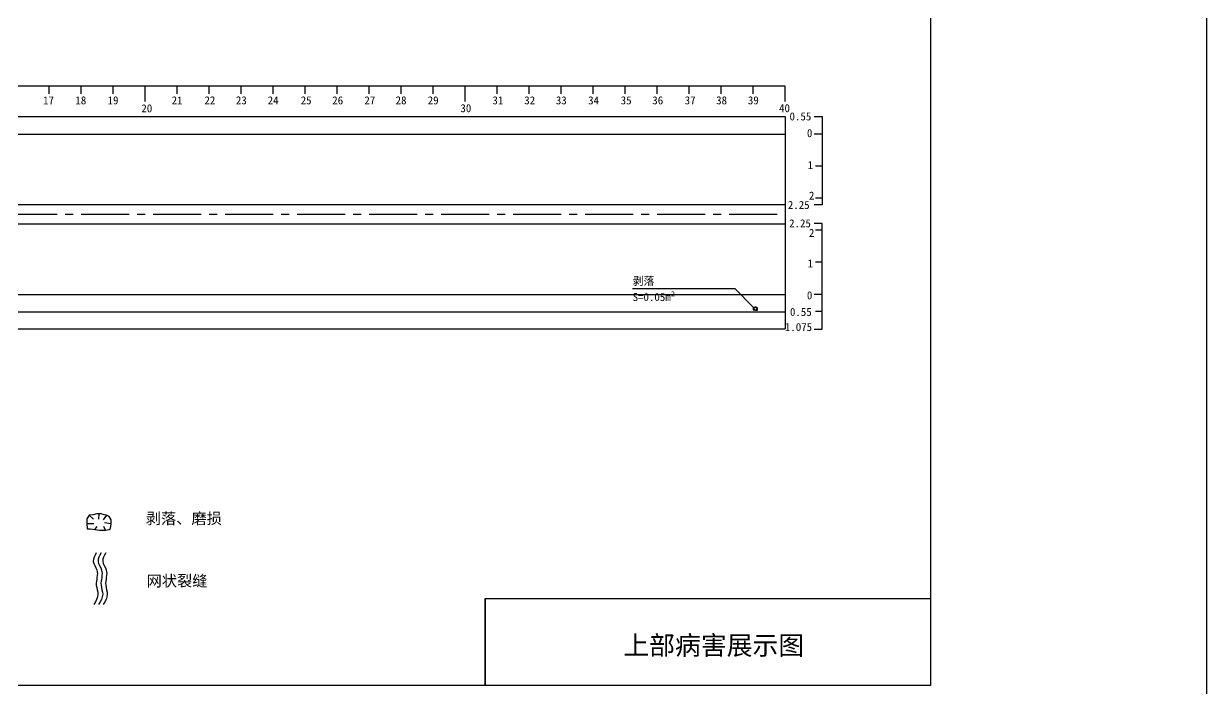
# Model space of a CAD drawing. Header units: millimetres. Extents: x -37 to 615, y -7153 to 23.
# Drawn here: x 245.9 to 615.4, y -6275.9 to -6068.4 of the extents above; entities that cross this region are included whole.
import ezdxf

# ---------------------------------------------------------------- set-up
doc = ezdxf.new("R2010")
doc.units = ezdxf.units.MM
doc.linetypes.add('CENTER2', pattern=[1.125, 0.75, -0.125, 0.125, -0.125])
doc.layers.add('图层1', color=7, linetype='Continuous')
doc.layers.add('病害', color=5, linetype='Continuous')
doc.styles.get("Standard").update_dxf_attribs({"font": ''})
doc.styles.add('汉字', font='')
doc.styles.get('Standard').set_extended_font_data('SimSun')
doc.styles.get('汉字').set_extended_font_data('SimSun')

# ---------------------------------------------------------------- blocks, each defined once
blk = doc.blocks.new('adfsd')
at = {"lineweight": -2, "ltscale": 0.5}
for p, q in [((1140.876, -3083.768), (1140.94, -3083.769)), ((1140.897, -3083.694), (1140.936, -3083.729)), ((1140.983, -3083.682), (1140.981, -3083.729)), ((1141.053, -3083.694), (1141.022, -3083.735)), ((1141.094, -3083.772), (1141.036, -3083.763)), ((1140.948, -3083.824), (1140.969, -3083.796)), ((1141.045, -3083.83), (1141.028, -3083.796))]:
    blk.add_line(p, q, dxfattribs=at)
blk.add_lwpolyline([(1141, -3083.682), (1140.967, -3083.682), (1140.934, -3083.69), (1140.897, -3083.694), (1140.876, -3083.727), (1140.876, -3083.768), (1140.88, -3083.818), (1140.905, -3083.818), (1140.991, -3083.83), (1141.045, -3083.83), (1141.078, -3083.822), (1141.09, -3083.814), (1141.094, -3083.772), (1141.094, -3083.735), (1141.078, -3083.707), (1141.053, -3083.694), (1141.033, -3083.69), (1141, -3083.678)], dxfattribs=at)
blk = doc.blocks.new('chi')
at = {"color": 0}
for p, q in [((1187.409, -3078.8), (1147.409, -3078.8)), ((1164.409, -3079.041), (1164.409, -3078.8)), ((1165.409, -3079.041), (1165.409, -3078.8)), ((1166.409, -3079.041), (1166.409, -3078.8)), ((1167.409, -3079.283), (1167.409, -3078.8)), ((1168.409, -3079.041), (1168.409, -3078.8)), ((1169.409, -3079.041), (1169.409, -3078.8)), ((1170.409, -3079.041), (1170.409, -3078.8)), ((1171.409, -3079.041), (1171.409, -3078.8)), ((1172.409, -3079.041), (1172.409, -3078.8)), ((1173.409, -3079.041), (1173.409, -3078.8)), ((1174.409, -3079.041), (1174.409, -3078.8)), ((1175.409, -3079.041), (1175.409, -3078.8)), ((1176.409, -3079.041), (1176.409, -3078.8)), ((1177.409, -3079.283), (1177.409, -3078.8)), ((1178.409, -3079.041), (1178.409, -3078.8)), ((1179.409, -3079.041), (1179.409, -3078.8)), ((1180.409, -3079.041), (1180.409, -3078.8)), ((1181.409, -3079.041), (1181.409, -3078.8)), ((1182.409, -3079.041), (1182.409, -3078.8)), ((1183.409, -3079.041), (1183.409, -3078.8)), ((1184.409, -3079.041), (1184.409, -3078.8)), ((1185.409, -3079.041), (1185.409, -3078.8)), ((1186.409, -3079.041), (1186.409, -3078.8)), ((1187.409, -3079.283), (1187.409, -3078.8))]:
    blk.add_line(p, q, dxfattribs=at)
for s, p in [('17', (1164.224, -3079.368)), ('18', (1165.232, -3079.368)), ('19', (1166.238, -3079.368)), ('21', (1168.24, -3079.368)), ('22', (1169.264, -3079.368)), ('23', (1170.247, -3079.368)), ('24', (1171.24, -3079.368)), ('25', (1172.271, -3079.368)), ('26', (1173.258, -3079.368)), ('27', (1174.261, -3079.368)), ('28', (1175.236, -3079.368)), ('29', (1176.24, -3079.368)), ('31', (1178.261, -3079.368)), ('32', (1179.256, -3079.368)), ('33', (1180.243, -3079.368)), ('34', (1181.251, -3079.368)), ('35', (1182.269, -3079.368)), ('36', (1183.256, -3079.368)), ('37', (1184.269, -3079.368)), ('38', (1185.251, -3079.368)), ('39', (1186.242, -3079.368)), ('20', (1167.294, -3079.617)), ('30', (1177.262, -3079.613)), ('40', (1187.216, -3079.613))]:
    blk.add_text(s, height=0.25).set_placement(p)
blk = doc.blocks.new('kopp')
at = {"color": 0}
for p, q in [((1188.308, -3078.25), (1188.558, -3078.25)), ((1188.558, -3078.25), (1188.558, -3078.8)), ((1188.558, -3078.8), (1188.308, -3078.8)), ((1188.558, -3078.8), (1188.558, -3079.8)), ((1188.558, -3079.8), (1188.358, -3079.8)), ((1188.558, -3079.8), (1188.558, -3079.8)), ((1188.558, -3079.8), (1188.558, -3080.8)), ((1188.558, -3081.009), (1188.308, -3081.009)), ((1188.558, -3080.8), (1188.358, -3080.8)), ((1188.558, -3080.8), (1188.558, -3081.009)), ((1188.558, -3081.592), (1188.308, -3081.592)), ((1188.558, -3081.8), (1188.358, -3081.8)), ((1188.558, -3081.8), (1188.558, -3081.592)), ((1188.558, -3082.8), (1188.558, -3081.8)), ((1188.558, -3082.8), (1188.358, -3082.8)), ((1188.558, -3083.8), (1188.558, -3082.8)), ((1188.558, -3082.8), (1188.558, -3082.8)), ((1188.558, -3083.8), (1188.308, -3083.8)), ((1188.558, -3084.875), (1188.558, -3083.8)), ((1188.558, -3084.338), (1188.358, -3084.338)), ((1188.308, -3084.888), (1188.558, -3084.888))]:
    blk.add_line(p, q, dxfattribs=at)
for s, p in [('0.55', (1187.543, -3078.37)), ('0', (1188.086, -3078.891)), ('1', (1188.109, -3079.89)), ('2', (1188.15, -3080.842)), ('2.25', (1187.49, -3081.135)), ('2.25', (1187.53, -3081.708)), ('2', (1188.15, -3082.006)), ('1', (1188.109, -3082.959)), ('0', (1188.086, -3083.954)), ('0.55', (1187.556, -3084.474)), ('1.075', (1187.398, -3084.946))]:
    blk.add_text(s, height=0.25).set_placement(p)

msp = doc.modelspace()

# ---------------------------------------------------------------- linework, layer by layer
at = {"color": 0, "linetype": 'ByBlock'}
for p, q in [((529.17, -5910.15), (529.17, -6275)), ((390.12, -6275), (390.12, -6247.88)), ((390.12, -6247.88), (529.17, -6247.88)), ((529.17, -6275), (0, -6275))]:
    msp.add_line(p, q, dxfattribs=at)
at = {"color": 0}
for p, q in [((83.82, -6097.41), (483.82, -6097.41)), ((483.82, -6097.41), (483.82, -6163.66)), ((83.82, -6102.91), (483.82, -6102.91)), ((83.82, -6124.91), (483.82, -6124.91)), ((483.82, -6124.91), (483.82, -6127.91)), ((83.82, -6130.91), (483.82, -6130.91)), ((83.82, -6152.91), (483.82, -6152.91)), ((83.82, -6158.41), (483.82, -6158.41)), ((83.82, -6163.66), (483.82, -6163.66))]:
    msp.add_line(p, q, dxfattribs=at)
at = {"color": 1, "linetype": 'CENTER2', "ltscale": 20}
msp.add_line((83.82, -6127.91), (483.82, -6127.91), dxfattribs=at)
at = {"color": 7}
for p, q in [((473.8, -6157.47), (474.21, -6157.48)), ((473.93, -6157), (474.18, -6157.22)), ((474.26, -6157.83), (474.39, -6157.65)), ((474.48, -6156.92), (474.47, -6157.22)), ((474.93, -6157), (474.73, -6157.26)), ((474.88, -6157.87), (474.77, -6157.65)), ((475.19, -6157.5), (474.82, -6157.44))]:
    msp.add_line(p, q, dxfattribs=at)
at = {"color": 3, "linetype": 'ByBlock'}
msp.add_lwpolyline([(-36.77, -5861.81), (615.38, -5861.81), (615.38, -6322.93), (-36.77, -6322.93)], close=True, dxfattribs=at)
at = {"color": 7}
for points in [[(473.8, -6156.89), (468.14, -6151.24), (436.14, -6151.24)], [(474.59, -6156.92), (474.38, -6156.92), (474.17, -6156.97), (473.93, -6157), (473.8, -6157.21), (473.8, -6157.47), (473.83, -6157.79), (473.98, -6157.79), (474.54, -6157.87), (474.88, -6157.87), (475.09, -6157.81), (475.17, -6157.76), (475.19, -6157.5), (475.19, -6157.26), (475.09, -6157.08), (474.93, -6157), (474.8, -6156.97), (474.59, -6156.89)]]:
    msp.add_lwpolyline(points, dxfattribs=at)
for points in [[(268.59, -6233.64), (268.08, -6234.53), (267.03, -6236.33), (269.71, -6239.45), (267.97, -6243.1), (269.63, -6246.74), (268.46, -6248.65), (267.82, -6249.69)], [(268.59, -6233.64), (268.08, -6234.53), (267.03, -6236.33), (269.71, -6239.45), (267.97, -6243.1), (269.63, -6246.74), (268.46, -6248.65), (267.82, -6249.69)], [(270.07, -6233.64), (269.55, -6234.53), (268.51, -6236.33), (271.18, -6239.45), (269.44, -6243.1), (271.1, -6246.74), (269.94, -6248.65), (269.3, -6249.69)], [(270.07, -6233.64), (269.55, -6234.53), (268.51, -6236.33), (271.18, -6239.45), (269.44, -6243.1), (271.1, -6246.74), (269.94, -6248.65), (269.3, -6249.69)], [(271.52, -6233.64), (271, -6234.53), (269.96, -6236.33), (272.63, -6239.45), (270.89, -6243.1), (272.55, -6246.74), (271.39, -6248.65), (270.75, -6249.69)], [(271.52, -6233.64), (271, -6234.53), (269.96, -6236.33), (272.63, -6239.45), (270.89, -6243.1), (272.55, -6246.74), (271.39, -6248.65), (270.75, -6249.69)]]:
    msp.add_open_spline(points, degree=3, knots=[0, 0, 0, 0, 2.808133, 5.677796, 10.461234, 13.324406, 16.732801, 16.732801, 16.732801, 16.732801])
at = {"layer": '病害', "color": 5}
for p, q in [((390.12, -6247.88), (529.17, -6247.88)), ((390.12, -6247.88), (390.12, -6275)), ((529.17, -6247.88), (529.17, -6275))]:
    msp.add_line(p, q, dxfattribs=at)

# ---------------------------------------------------------------- block references
for name, p, xscale, yscale, zscale in [('chi', (-11390.27, 24700.09), 9.999999999994273, 9.999999999994273, 9.999999999994273), ('kopp', (-11390.27, 24685.09), 9.999999999994273, 9.999999999994273, 9.999999999994273), ('adfsd', (-39452.38, 101132.64), 34.81359766870787, 34.81359766870787, 34.81359766870787), ('adfsd', (-39452.38, 101132.64), 34.81359766870787, 34.81359766870787, 34.81359766870787)]:
    msp.add_blockref(name, p, dxfattribs=dict(xscale=xscale, yscale=yscale, zscale=zscale))

# ---------------------------------------------------------------- texts
at = {"color": 7}
for s, p in [('剥落', (436.14, -6149.99)), ('S=0.05m²', (436.14, -6154.99))]:
    msp.add_text(s, height=2.5, dxfattribs=at).set_placement(p)
at = {"layer": '图层1', "style": '汉字'}
msp.add_text('上部病害展示图', height=5.918, dxfattribs=at).set_placement((433.23, -6265.44))
at = {"layer": '图层1', "lineweight": -2, "char_height": 3.481, "attachment_point": 1}
for s, insert in [('剥落、磨损', (284.06, -6221.11)), ('剥落、磨损', (284.06, -6221.11)), ('网状裂缝', (284.32, -6240.61)), ('网状裂缝', (284.32, -6240.61))]:
    msp.add_mtext(s, dxfattribs=dict(at, insert=insert))

doc.saveas('drawing.dxf')
